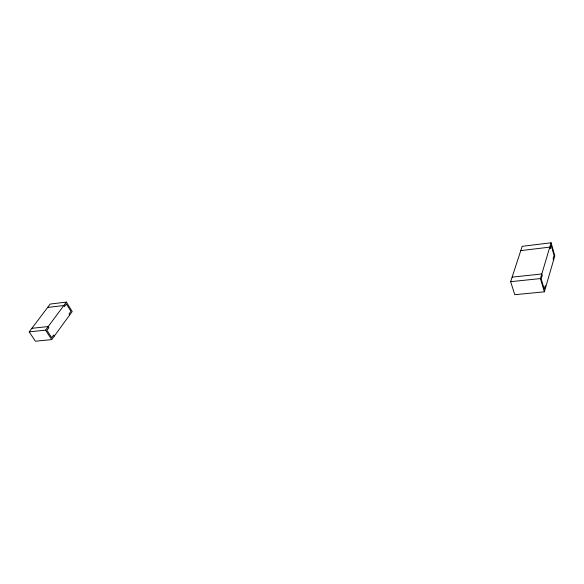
<?xml version="1.0" encoding="UTF-8"?>
<svg xmlns="http://www.w3.org/2000/svg" width="584" height="584" viewBox="0 0 584 584"><rect width="100%" height="100%" fill="white"/><g stroke="black" fill="none" stroke-linecap="round" stroke-linejoin="round"><path stroke-width="0.88" d="M544.354 291.825L554.8 255.872L551.092 242.783L522.176 246.324L510.642 281.685L514.781 294.694L544.354 291.825L540.419 278.583L551.092 242.783M51.72 339.625L72.212 311.506L66.35 302.089L50.173 304.067L29.2 331.858L35.39 341.217L51.72 339.625L45.559 330.15L29.2 331.858M45.559 330.15L66.35 302.089M47.611 307.461L63.809 305.52L64.466 306.571L66.372 303.994L70.941 311.316L69.058 313.9L69.708 314.937M520.775 250.609L549.799 247.127L550.216 248.594L551.186 245.331L554.077 255.515L553.121 258.785L553.537 260.23M31.879 328.303L48.224 326.558L48.903 327.617L46.917 330.31L51.699 337.683L53.662 334.982L54.341 336.034M512.131 277.13L541.791 273.969L542.229 275.451L541.2 278.911L544.259 289.197L545.266 285.729L545.697 287.189M510.642 281.685L540.419 278.583"/></g></svg>
